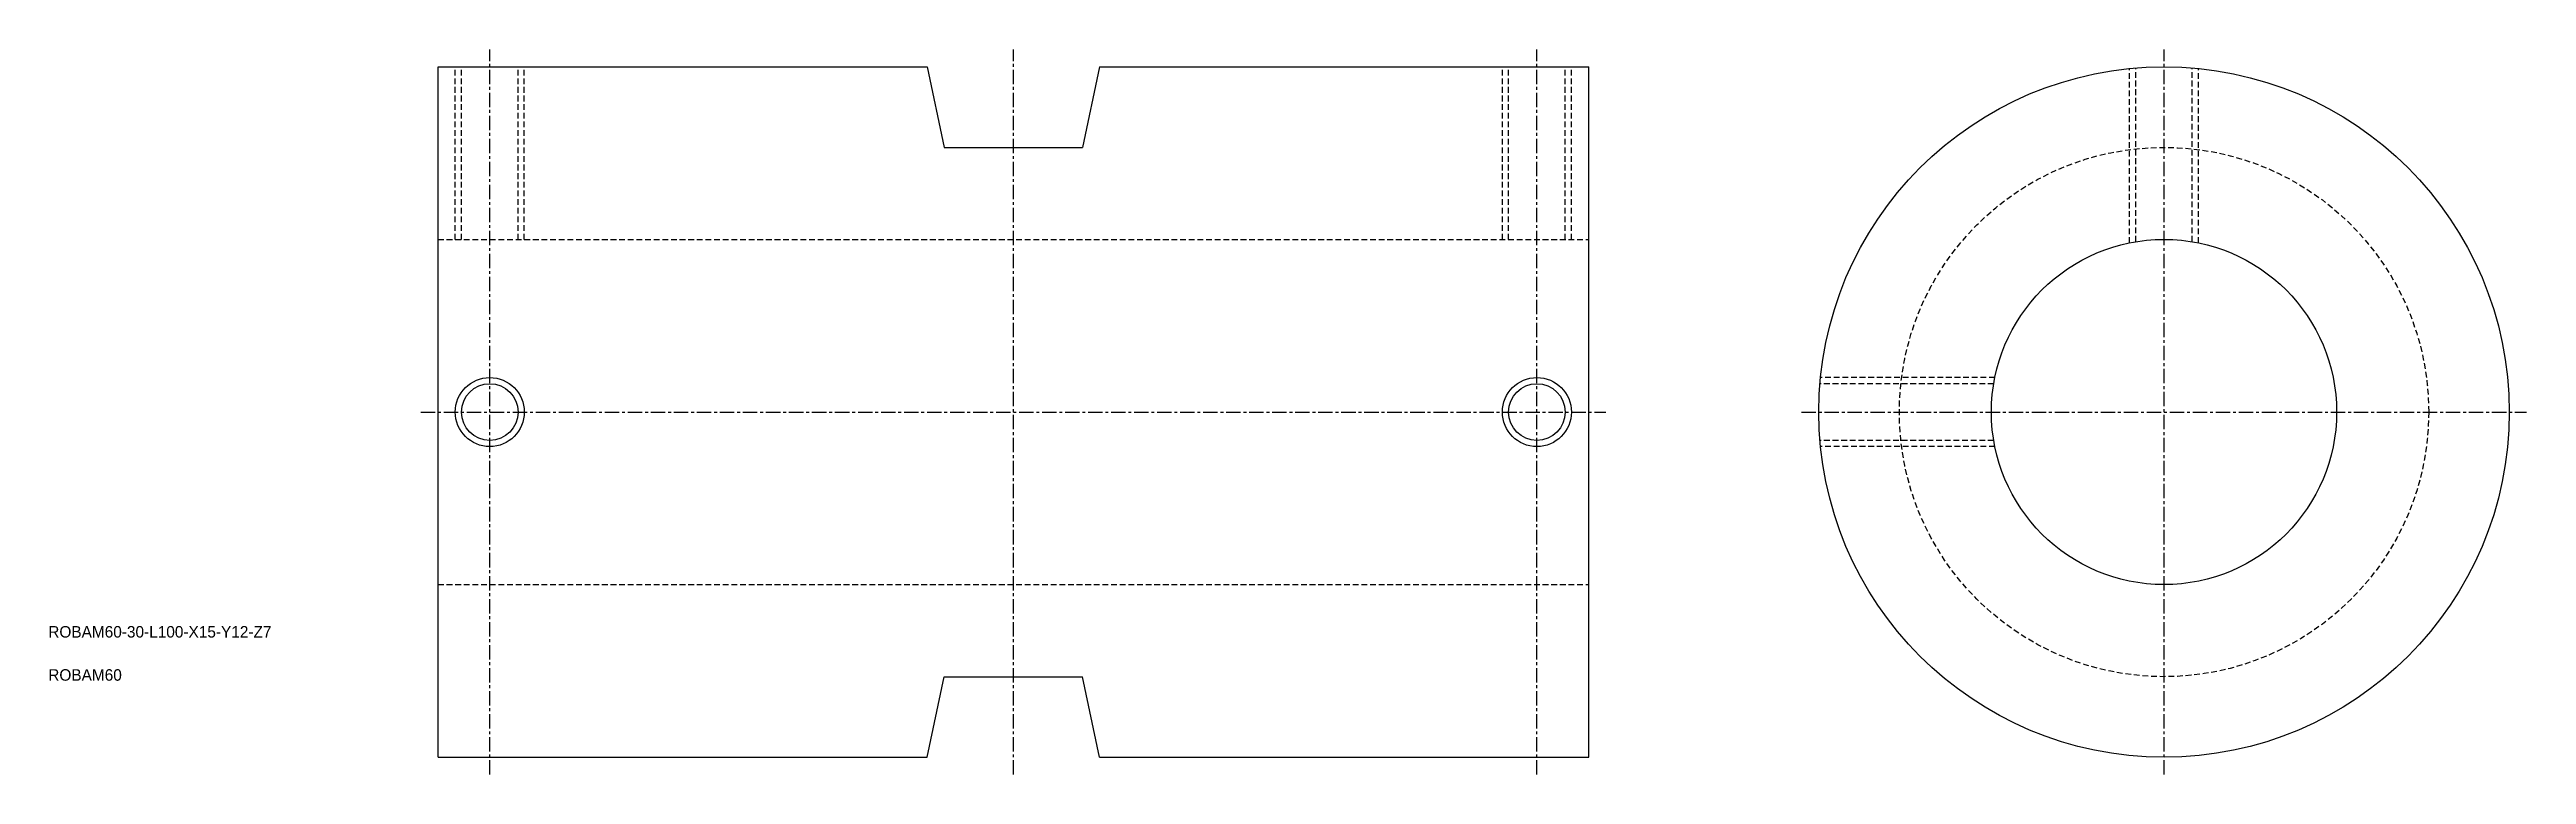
# Model space of a CAD drawing. Extents: x -7 to 208, y -6 to 57.
import ezdxf

# ---------------------------------------------------------------- set-up
doc = ezdxf.new("R2010")
doc.units = 0
doc.linetypes.add('CENTER', pattern=[2, 1.25, -0.25, 0.25, -0.25])
doc.linetypes.add('DASHED', pattern=[0.75, 0.5, -0.25])
doc.layers.get('0').update_dxf_attribs({"linetype": 'CONTINUOUS'})
doc.layers.add('CENTER', color=1, linetype='CENTER')

msp = doc.modelspace()

# ---------------------------------------------------------------- linework, layer by layer
at = {"color": 7, "linetype": 'CONTINUOUS'}
for p, q in [((26.37, -4.15), (26.37, 55.85)), ((26.37, 55.85), (68.87, 55.85)), ((68.87, 55.85), (70.37, 48.85)), ((83.87, 55.85), (82.37, 48.85)), ((83.87, 55.85), (126.37, 55.85)), ((126.37, -4.15), (126.37, 55.85)), ((70.37, 48.85), (82.37, 48.85)), ((68.87, -4.15), (70.37, 2.85)), ((70.37, 2.85), (82.37, 2.85)), ((83.87, -4.15), (82.37, 2.85)), ((26.37, -4.15), (68.87, -4.15)), ((83.87, -4.15), (126.37, -4.15))]:
    msp.add_line(p, q, dxfattribs=at)
at = {"color": 3, "linetype": 'DASHED'}
for p, q in [((27.87, 40.85), (27.87, 55.85)), ((28.41, 40.85), (28.41, 55.85)), ((33.33, 40.85), (33.33, 55.85)), ((33.87, 40.85), (33.87, 55.85)), ((118.87, 40.85), (118.87, 55.85)), ((119.41, 40.85), (119.41, 55.85)), ((124.33, 40.85), (124.33, 55.85)), ((124.87, 40.85), (124.87, 55.85)), ((173.37, 40.55), (173.37, 55.7)), ((173.91, 40.65), (173.91, 55.75)), ((178.83, 40.65), (178.83, 55.75)), ((179.37, 40.55), (179.37, 55.7)), ((26.37, 40.85), (126.37, 40.85)), ((161.57, 28.31), (146.47, 28.31)), ((161.67, 28.85), (146.52, 28.85)), ((161.57, 23.39), (146.47, 23.39)), ((161.67, 22.85), (146.52, 22.85)), ((26.37, 10.85), (126.37, 10.85))]:
    msp.add_line(p, q, dxfattribs=at)
at = {"color": 7, "linetype": 'CONTINUOUS'}
for centre, radius in [((176.37, 25.85), 30), ((176.37, 25.85), 15), ((30.87, 25.85), 2.46), ((121.87, 25.85), 2.46)]:
    msp.add_circle(centre, radius, dxfattribs=at)
at = {"color": 3, "linetype": 'DASHED'}
msp.add_circle((176.37, 25.85), 23, dxfattribs=at)
at = {"color": 3, "linetype": 'CONTINUOUS'}
for centre in [(30.87, 25.85), (121.87, 25.85)]:
    msp.add_circle(centre, 3, dxfattribs=at)
at = {"layer": 'CENTER', "color": 1, "linetype": 'CENTER'}
for p, q in [((30.87, -5.65), (30.87, 57.35)), ((76.37, -5.65), (76.37, 57.35)), ((121.87, -5.65), (121.87, 57.35)), ((176.37, -5.65), (176.37, 57.35)), ((24.87, 25.85), (127.87, 25.85)), ((144.87, 25.85), (207.87, 25.85))]:
    msp.add_line(p, q, dxfattribs=at)

# ---------------------------------------------------------------- texts
at = {"color": 7, "linetype": 'CONTINUOUS'}
for s, p in [('ROBAM60-30-L100-X15-Y12-Z7', (-7.5, 6.25)), ('ROBAM60', (-7.5, 2.5))]:
    msp.add_text(s, height=1, dxfattribs=at).set_placement(p)

doc.saveas('drawing.dxf')
